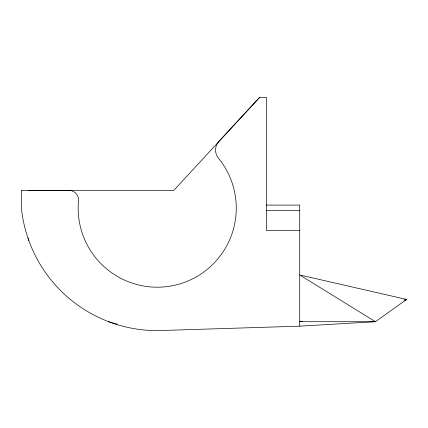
<?xml version="1.0" encoding="UTF-8"?>
<svg xmlns="http://www.w3.org/2000/svg" width="428" height="428" viewBox="0 0 428 428"><rect width="100%" height="100%" fill="white"/><g stroke="black" fill="none" stroke-linecap="round" stroke-linejoin="round"><path stroke-width="0.64" d="M299.723 230.424L266.323 230.424L266.323 97.375L259.646 97.375L218.424 141.962A12.787 12.787 0 0 0 218.424 158.141A79.046 79.046 0 0 1 180.011 283.85A79.046 79.046 0 0 1 78.575 200.251C78.838 195.008 74.194 190.235 68.945 190.348M259.646 97.375L173.805 190.374L21.4 190.374M302.329 321.177L299.723 321.717L375.426 321.717L299.723 274.958L406.6 299.45L375.426 321.717L299.723 326.168L157.22 330.625A136.548 136.548 0 0 1 21.4 208.163L21.4 190.348M404.867 300.44L406.6 299.45L405.295 299.611M403.995 299.996L406.6 299.45M266.323 205.087L299.723 205.087L299.723 326.168M266.323 210.389L299.723 210.389M117.208 323.942L115.87 323.942L108.241 321.535M28.082 190.374L70.224 190.396M28.082 238.005L28.853 240.632"/></g></svg>
